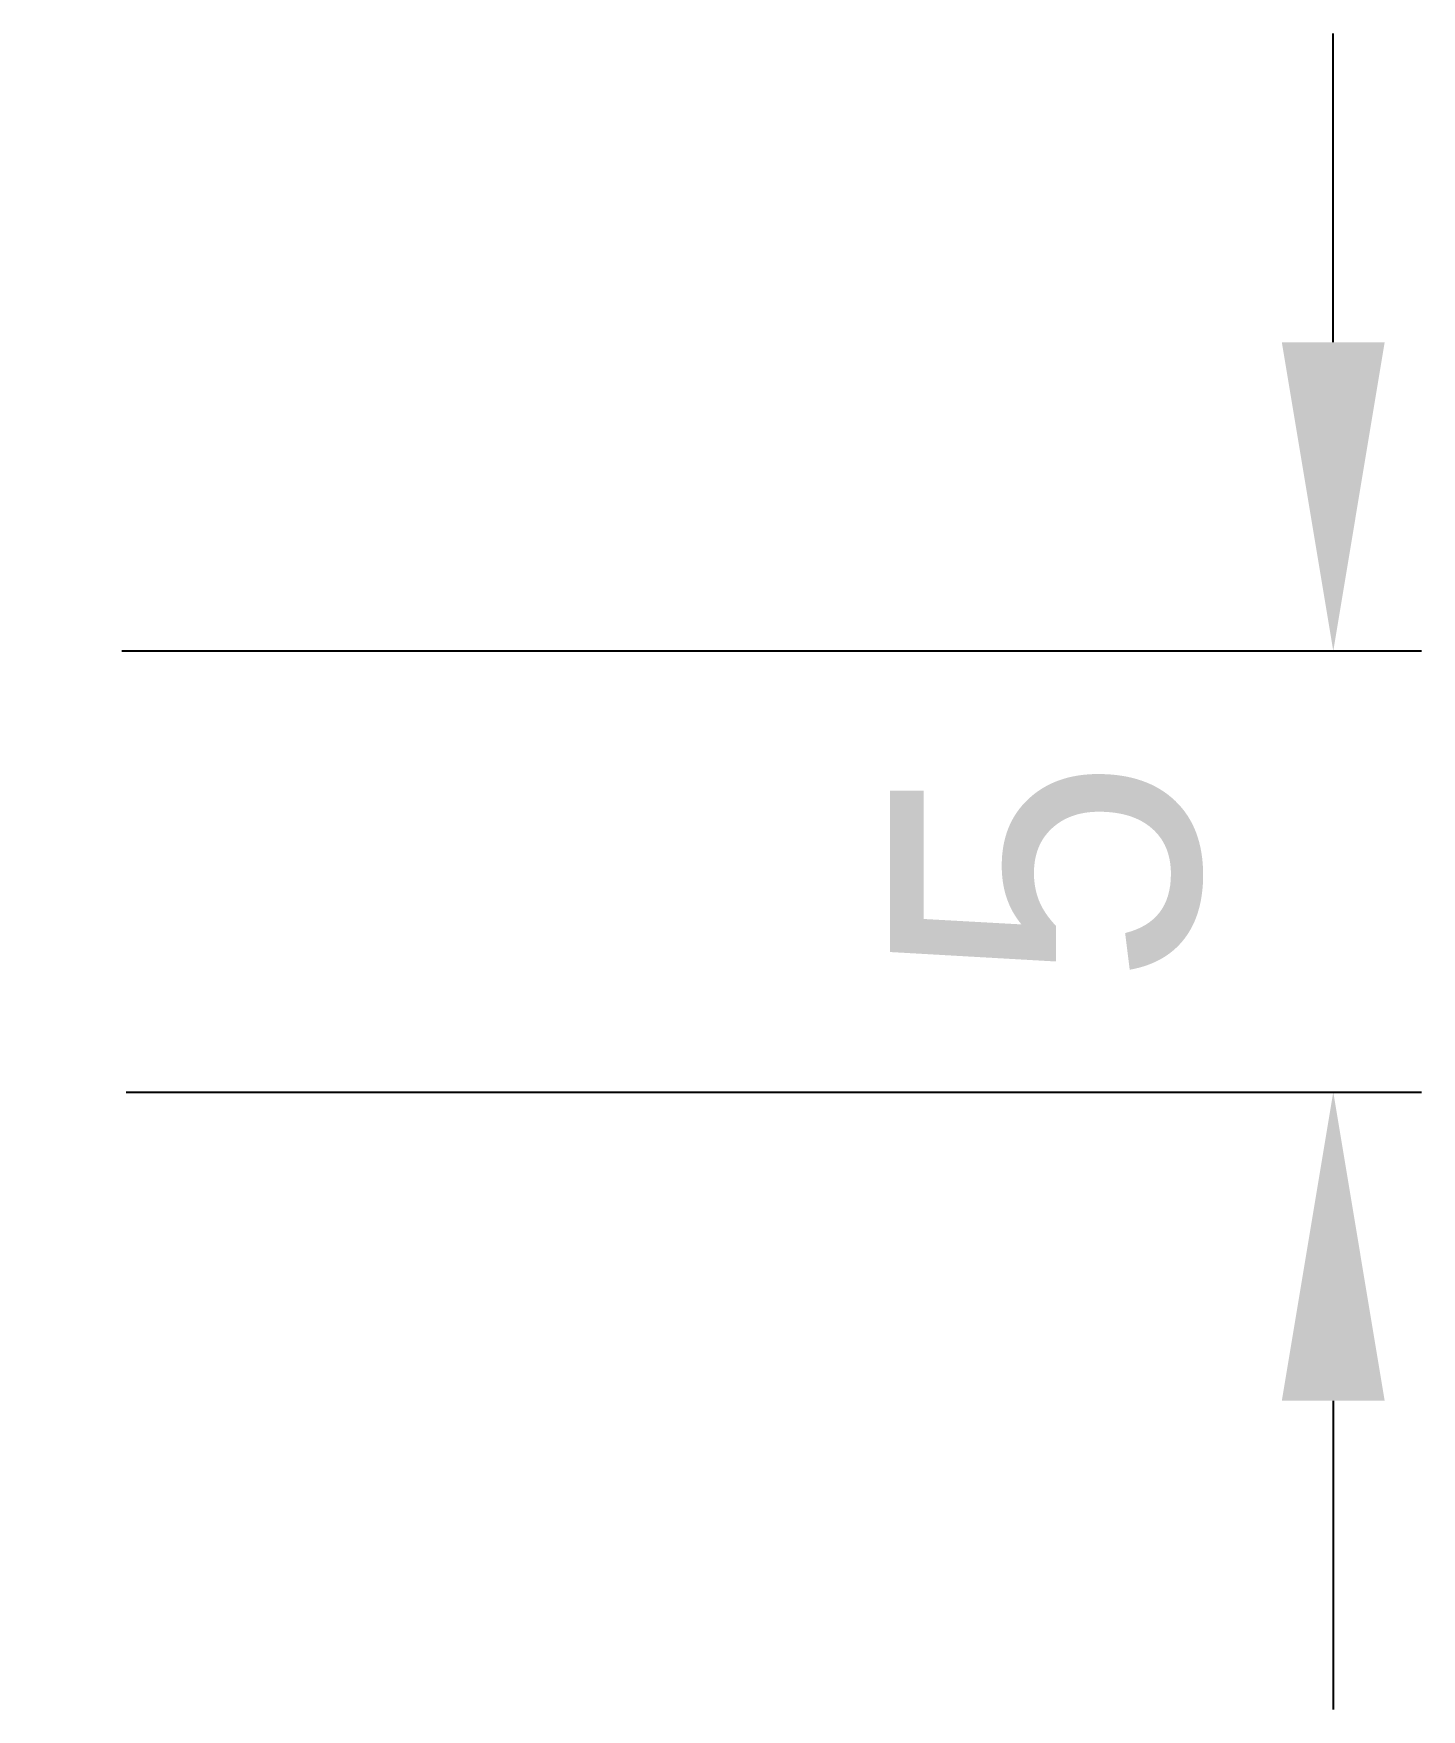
# Model space of a CAD drawing. Header units: millimetres. Extents: x 213.7 to 229.4, y 220.8 to 239.8.
import ezdxf

# ---------------------------------------------------------------- set-up
doc = ezdxf.new("R2010")
doc.units = ezdxf.units.MM
doc.layers.add('AM_5', color=7, linetype='Continuous', lineweight=25)
doc.dimstyles.get("Standard").update_dxf_attribs({"dimtxt": 0.18, "dimasz": 0.18, "dimexe": 0.18, "dimexo": 0.0625, "dimgap": 0.09, "dimtad": 0, "dimtih": 1, "dimtoh": 1, "dimdec": 4, "dimzin": 0, "dimdsep": 46, "dimtxsty": 'Standard', "dimcen": 0.09, "dimadec": 0, "dimazin": 0, "dimtfac": 1, "dimtdec": 4, "dimtofl": 0, "dimtmove": 0, "dimatfit": 3, "dimfxl": 1, "dimtolj": 1, "dimtzin": 0, "dimarcsym": 0})

# ---------------------------------------------------------------- blocks, each defined once
blk = doc.blocks.new('*D2')
at = {"layer": 'AM_5', "color": 0, "lineweight": -2}
for p, q in [((228.432, 236.291), (228.432, 239.791)), ((214.699, 232.791), (229.432, 232.791)), ((214.747, 227.791), (229.432, 227.791)), ((228.432, 224.291), (228.432, 220.791))]:
    blk.add_line(p, q, dxfattribs=at)
at = {"layer": 'AM_5', "color": 0}
for points in [[(227.849, 236.291), (229.015, 236.291), (228.432, 232.791)], [(229.015, 224.291), (227.849, 224.291), (228.432, 227.791)]]:
    blk.add_solid(points, dxfattribs=at)
at = {"layer": 'Defpoints', "color": 0}
for p in [(213.699, 232.791), (228.432, 232.791), (213.747, 227.791)]:
    blk.add_point(p, dxfattribs=at)
at = {"layer": 'AM_5', "color": 2, "insert": (225.182, 230.291), "char_height": 3.5, "attachment_point": 5, "rotation": 90}
blk.add_mtext('\\A1;5', dxfattribs=at)

msp = doc.modelspace()

# ---------------------------------------------------------------- dimensions: what is measured, and where the dimension line sits
at = {"layer": 'AM_5'}
dim = msp.add_linear_dim(base=(228.431944, 232.791174), p1=(213.746593, 227.790674), p2=(213.698719, 232.791174), angle=90, text='5', dimstyle='Standard', override={"dimscale": 1, "dimtxt": 3.5, "dimasz": 3.5, "dimexe": 1, "dimexo": 1, "dimgap": 1.5, "dimtad": 1, "dimjust": 0, "dimtih": 0, "dimtoh": 0, "dimdec": 2, "dimlfac": 1, "dimzin": 8, "dimlunit": 2, "dimpost": '', "dimtxsty": 'Standard', "dimsah": 0, "dimse1": 0, "dimse2": 0, "dimclrt": 2, "dimtol": 0, "dimlim": 0, "dimtp": 0.1, "dimtm": 0.1, "dimtfac": 0.71, "dimtdec": 2, "dimtix": 0, "dimtzin": 8}, dxfattribs=at)
dim.commit()
dim.dimension.update_dxf_attribs({"geometry": '*D2', "text_midpoint": (228.431944, 230.290924), "dimtype": 160})

doc.saveas('drawing.dxf')
